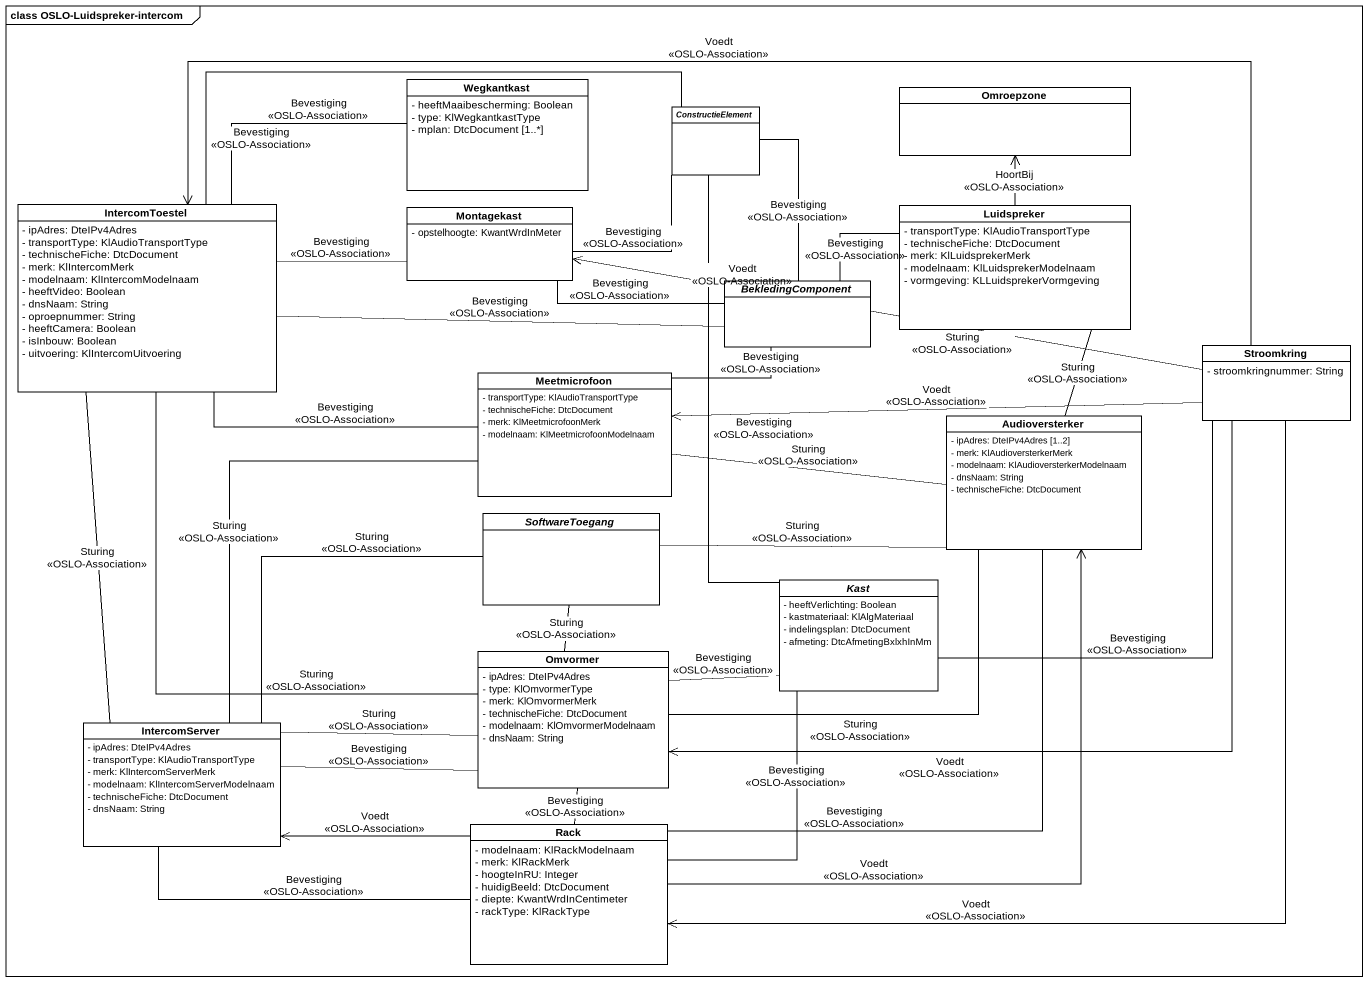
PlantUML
@startuml
mainframe class OSLO-Luidspreker-intercom
hide circle
hide empty members
skinparam classAttributeIconSize 0
class Wegkantkast #FFFFFF {
  - heeftMaaibescherming: Boolean
  - type: KlWegkantkastType
  - mplan: DtcDocument [1..*]
}
class Omroepzone #FFFFFF
abstract class ConstructieElement #FFFFFF
class IntercomToestel #FFFFFF {
  - ipAdres: DteIPv4Adres
  - transportType: KlAudioTransportType
  - technischeFiche: DtcDocument
  - merk: KlIntercomMerk
  - modelnaam: KlIntercomModelnaam
  - heeftVideo: Boolean
  - dnsNaam: String
  - oproepnummer: String
  - heeftCamera: Boolean
  - isInbouw: Boolean
  - uitvoering: KlIntercomUitvoering
}
class Montagekast #FFFFFF {
  - opstelhoogte: KwantWrdInMeter
}
class Luidspreker #FFFFFF {
  - transportType: KlAudioTransportType
  - technischeFiche: DtcDocument
  - merk: KlLuidsprekerMerk
  - modelnaam: KlLuidsprekerModelnaam
  - vormgeving: KLLuidsprekerVormgeving
}
abstract class BekledingComponent #FFFFFF
class Stroomkring #FFFFFF {
  - stroomkringnummer: String
}
class Meetmicrofoon #FFFFFF {
  - transportType: KlAudioTransportType
  - technischeFiche: DtcDocument
  - merk: KlMeetmicrofoonMerk
  - modelnaam: KlMeetmicrofoonModelnaam
}
class Audioversterker #FFFFFF {
  - ipAdres: DteIPv4Adres [1..2]
  - merk: KlAudioversterkerMerk
  - modelnaam: KlAudioversterkerModelnaam
  - dnsNaam: String
  - technischeFiche: DtcDocument
}
abstract class SoftwareToegang #FFFFFF
abstract class Kast #FFFFFF {
  - heeftVerlichting: Boolean
  - kastmateriaal: KlAlgMateriaal
  - indelingsplan: DtcDocument
  - afmeting: DtcAfmetingBxlxhInMm
}
class Omvormer #FFFFFF {
  - ipAdres: DteIPv4Adres
  - type: KlOmvormerType
  - merk: KlOmvormerMerk
  - technischeFiche: DtcDocument
  - modelnaam: KlOmvormerModelnaam
  - dnsNaam: String
}
class IntercomServer #FFFFFF {
  - ipAdres: DteIPv4Adres
  - transportType: KlAudioTransportType
  - merk: KlIntercomServerMerk
  - modelnaam: KlIntercomServerModelnaam
  - technischeFiche: DtcDocument
  - dnsNaam: String
}
class Rack #FFFFFF {
  - modelnaam: KlRackModelnaam
  - merk: KlRackMerk
  - hoogteInRU: Integer
  - huidigBeeld: DtcDocument
  - diepte: KwantWrdInCentimeter
  - rackType: KlRackType
}
IntercomToestel -right- Wegkantkast : Bevestiging\n<<OSLO-Association>>
IntercomToestel -right- ConstructieElement : Bevestiging\n<<OSLO-Association>>
IntercomToestel -right- Montagekast : Bevestiging\n<<OSLO-Association>>
IntercomToestel -right- BekledingComponent : Bevestiging\n<<OSLO-Association>>
IntercomToestel -- IntercomServer : Sturing\n<<OSLO-Association>>
Montagekast -right- ConstructieElement : Bevestiging\n<<OSLO-Association>>
Montagekast -right- BekledingComponent : Bevestiging\n<<OSLO-Association>>
Luidspreker -up-> Omroepzone : HoortBij\n<<OSLO-Association>>
Luidspreker -left- BekledingComponent : Bevestiging\n<<OSLO-Association>>
BekledingComponent -up- ConstructieElement : Bevestiging\n<<OSLO-Association>>
Stroomkring -left-> IntercomToestel : Voedt\n<<OSLO-Association>>
Stroomkring -left- Montagekast : Sturing\n<<OSLO-Association>>
Stroomkring -left-> Montagekast : Voedt\n<<OSLO-Association>>
Stroomkring -left-> Meetmicrofoon : Voedt\n<<OSLO-Association>>
Stroomkring -- Kast : Bevestiging\n<<OSLO-Association>>
Stroomkring -left-> Omvormer : Voedt\n<<OSLO-Association>>
Stroomkring --> Rack : Voedt\n<<OSLO-Association>>
Meetmicrofoon -left- IntercomToestel : Bevestiging\n<<OSLO-Association>>
Meetmicrofoon -right- BekledingComponent : Bevestiging\n<<OSLO-Association>>
Meetmicrofoon -right- Audioversterker : Sturing\n<<OSLO-Association>>
Audioversterker -up- Luidspreker : Sturing\n<<OSLO-Association>>
Audioversterker -left- Omvormer : Sturing\n<<OSLO-Association>>
Audioversterker -- Rack : Bevestiging\n<<OSLO-Association>>
SoftwareToegang -right- Audioversterker : Sturing\n<<OSLO-Association>>
Kast -up- ConstructieElement : Bevestiging\n<<OSLO-Association>>
Kast -- Rack : Bevestiging\n<<OSLO-Association>>
Omvormer -up- IntercomToestel : Sturing\n<<OSLO-Association>>
Omvormer -up- SoftwareToegang : Sturing\n<<OSLO-Association>>
Omvormer -right- Kast : Bevestiging\n<<OSLO-Association>>
Omvormer -left- IntercomServer : Bevestiging\n<<OSLO-Association>>
Omvormer -- Rack : Bevestiging\n<<OSLO-Association>>
IntercomServer -up- Meetmicrofoon : Sturing\n<<OSLO-Association>>
IntercomServer -right- SoftwareToegang : Sturing\n<<OSLO-Association>>
IntercomServer -right- Omvormer : Sturing\n<<OSLO-Association>>
IntercomServer -right- Rack : Bevestiging\n<<OSLO-Association>>
Rack -up-> Audioversterker : Voedt\n<<OSLO-Association>>
Rack -left-> IntercomServer : Voedt\n<<OSLO-Association>>
@enduml
